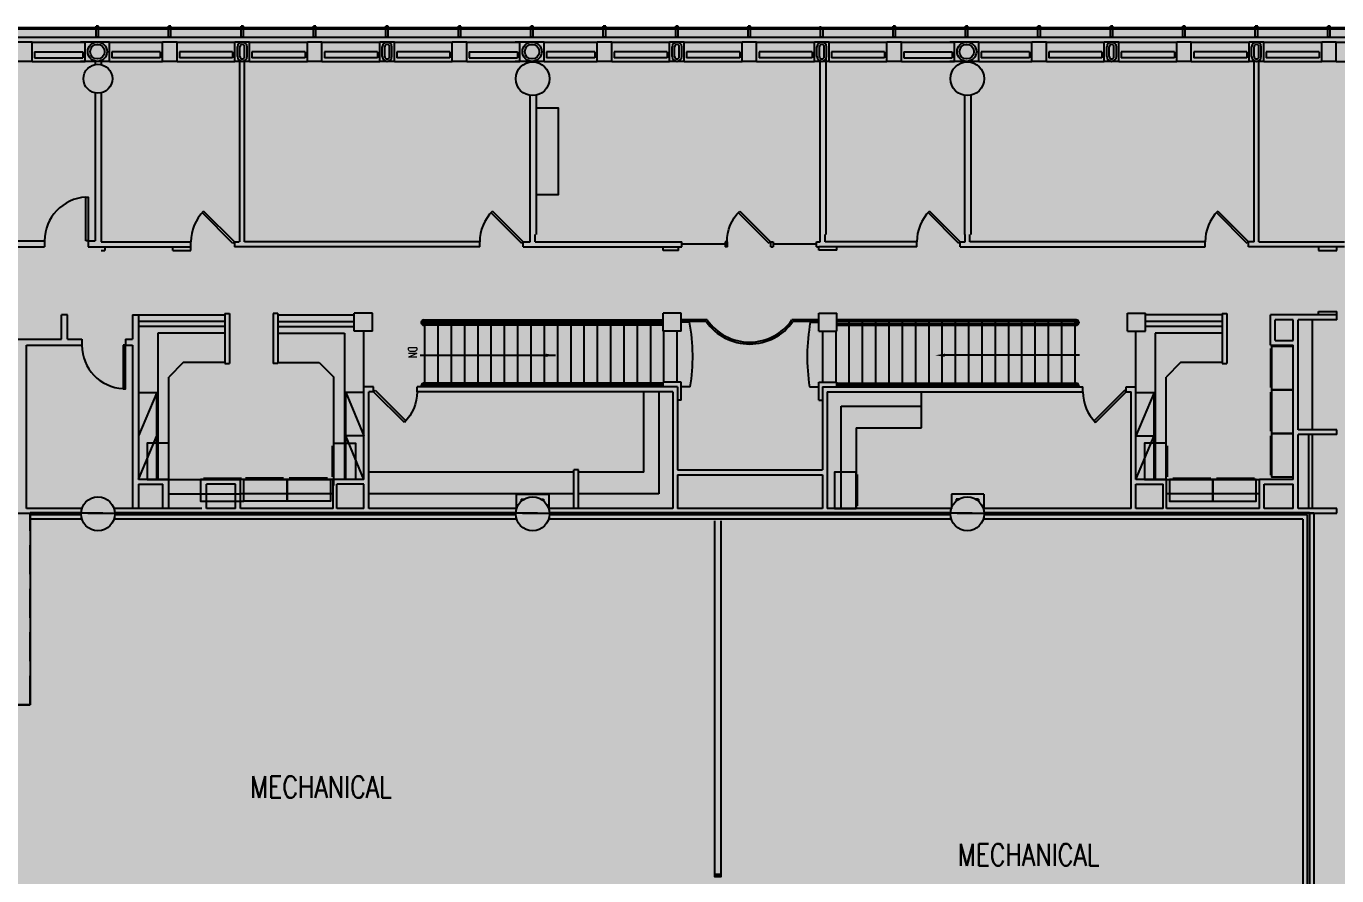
# Model space of a CAD drawing. Header units: inches. Extents: x 0 to 3025, y -21 to 2608.
# Drawn here: x 1076 to 2162, y 1905 to 2608 of the extents above; entities that cross this region are included whole.
import ezdxf
from ezdxf.enums import TextEntityAlignment as Align

# ---------------------------------------------------------------- set-up
doc = ezdxf.new("R2010")
doc.units = ezdxf.units.IN
doc.header["$LTSCALE"] = 96
doc.header["$MEASUREMENT"] = 0
doc.linetypes.add('HIDDEN', pattern=[0.375, 0.25, -0.125])
doc.layers.get('0').update_dxf_attribs({"linetype": 'CONTINUOUS'})
for name, color, linetype in [('1 BOMA GROSS', 3, 'HIDDEN'), ('2 VERTICAL PENETRATION', 6, 'HIDDEN'), ('2 VERTICAL PENETRATION area', 253, 'HIDDEN'), ('3 SUITE TENANT area', 151, 'HIDDEN'), ('5 MECH', 30, 'HIDDEN'), ('5 MECHANICAL', 1, 'HIDDEN'), ('A-Anno-Note', 92, 'CONTINUOUS'), ('A-door', 111, 'CONTINUOUS'), ('A-flor-case', 10, 'CONTINUOUS'), ('A-flor-strs', 71, 'CONTINUOUS'), ('A-glaz', 111, 'CONTINUOUS'), ('A-GLAZ-SILL', 44, 'CONTINUOUS'), ('A-wall', 130, 'CONTINUOUS'), ('S-Cols', 122, 'CONTINUOUS')]:
    doc.layers.add(name, color=color, linetype=linetype)
doc.styles.add('ARCHITEC', font='ASG')
doc.styles.get("Standard").update_dxf_attribs({"font": 'romans.shx', "width": 0.8})

# ---------------------------------------------------------------- blocks, each defined once
blk = doc.blocks.new('DODBARB')
blk.add_lwpolyline([(0, 0, 0, 0.333, 0), (-1, 0, 0.333, 0.333, 0)], format="xyseb")
blk = doc.blocks.new('ADO101')
for p, q in [((0.466, -0.034), (-0.241, 0.672)), ((-0.207, 0.707), (0.5, 0)), ((0.5, 0), (0.466, -0.034))]:
    blk.add_line(p, q)
blk.add_arc((0.5, 0), 1, 135, 180)
at = {"style": 'ARCHITEC', "flags": 1}
blk.add_attdef('SILLHT', text='', height=0.1, dxfattribs=at).set_placement((0, 0), align=Align.MIDDLE)
blk = doc.blocks.new('ADO001')
for p, q in [((0.207, 0.707), (-0.5, 0)), ((-0.466, -0.034), (0.241, 0.672)), ((-0.5, 0), (-0.466, -0.034))]:
    blk.add_line(p, q)
blk.add_arc((-0.5, 0), 1, 0, 45)
at = {"style": 'ARCHITEC', "flags": 1}
blk.add_attdef('SILLHT', text='', height=0.1, dxfattribs=at).set_placement((0, 0), align=Align.MIDDLE)
blk = doc.blocks.new('AWI002')
blk.add_line((-0.5, -1), (0.5, -1))
at = {"style": 'ARCHITEC', "flags": 1}
blk.add_attdef('SILLHT', text='', height=0.1, dxfattribs=at).set_placement((0, 0), align=Align.MIDDLE)

msp = doc.modelspace()

# ---------------------------------------------------------------- hatches: boundary and pattern name
at = {"layer": '2 VERTICAL PENETRATION area', "transparency": 33554495}
h = msp.add_hatch(color=256, dxfattribs=at)
h.dxf.hatch_style = 1
h.paths.add_polyline_path([(917, 2205.3), (1079.5, 2205.3), (1079.5, 2046.8), (916.4, 2046.8), (916.4, 2148.8), (917, 2148.8)])
h.paths.add_polyline_path([(1620.6, 1122.3), (1620.6, 1238.8), (2142.5, 1238.8), (2142.5, 1122), (1815.5, 1122), (1815.5, 1135.8), (1620.6, 1135.8)])
h.paths.add_polyline_path([(2142.5, 1370.8), (1959.8, 1369.9), (1959.8, 1432.3), (2142.4, 1432.5), (2142.4, 1370.8)])
h.paths.add_polyline_path([(2034.3, 696), (2141.5, 696), (2141.5, 402), (2034.3, 402)])
h.paths.add_polyline_path([(2295.1, 767.4), (2201.5, 767.4), (2201.5, 618.3), (2295.1, 618.3)])
at = {"layer": '3 SUITE TENANT area', "transparency": 33554523}
h = msp.add_hatch(color=256, dxfattribs=at)
h.dxf.hatch_style = 1
h.paths.add_polyline_path([(2142.5, 2205.3), (2142.5, 1513.3), (2213.3, 1513.3), (2215.8, 1513.3), (2215.8, 2022.3), (2215.8, 2024.3), (2617, 2024.3), (2617, 2606.2), (776, 2606.2), (776, 2428.2), (843, 2428.3), (843, 2213.8), (917, 2213.8), (917, 2254.8), (983, 2254.8), (983, 2205.3)])
at = {"layer": '5 MECH', "ltscale": 5, "transparency": 33554495}
h = msp.add_hatch(color=256, dxfattribs=at)
h.dxf.hatch_style = 1
h.paths.add_polyline_path([(1627.5, 1828.8), (773, 1828.8), (773, 2102.8), (830, 2102.8), (916.4, 2102.8), (916.4, 2046.8), (1079.5, 2046.8), (916.4, 2046.8), (1079.5, 2046.8), (1079.5, 2205.7), (2138.9, 2205.7), (2142.5, 2205.7), (2142.5, 1513.3), (1627.5, 1513.3), (1627.5, 1570.4), (1627.5, 1610.2)])

# ---------------------------------------------------------------- linework, layer by layer
at = {"layer": '1 BOMA GROSS'}
msp.add_lwpolyline([(377.5, 2606.2), (2617, 2606.2), (2617, -19.1), (1813, -19.1), (1813, -19.1), (1734.5, -19.1), (1554.5, -19.1), (1453, -19.1), (1453, 1442.3), (373, 1442.2), (373, 2551.1), (373, 2606.2), (2617, 2606.2)], close=True, dxfattribs=at)
at = {"layer": '2 VERTICAL PENETRATION'}
msp.add_lwpolyline([(917, 2205.3), (1079.5, 2205.3), (1079.5, 2046.8), (916.4, 2046.8), (916.4, 2148.8), (916.4, 2148.8)], close=True, dxfattribs=at)
at = {"layer": '3 SUITE TENANT area'}
msp.add_lwpolyline([(2142.5, 2205.3), (2142.5, 2205.3), (2142.5, 2205.3), (2142.5, 2205.3), (2142.5, 2205.3), (2142.5, 1513.3), (2142.5, 1513.3), (2142.5, 1513.3), (2142.5, 1513.3), (2213.3, 1513.3), (2215.8, 1513.3), (2215.8, 2022.3), (2215.8, 2024.3), (2617, 2024.3), (2617, 2606.2), (776, 2606.2), (776, 2428.2), (843, 2428.3), (843, 2213.8), (917, 2213.8), (917, 2254.8), (983, 2254.8), (983, 2205.3), (2142.5, 2205.3)], close=True, dxfattribs=at)
at = {"layer": '5 MECHANICAL'}
msp.add_lwpolyline([(1627.5, 1828.8), (773, 1828.8), (773, 2102.8), (830, 2102.8), (830, 2102.8), (916.4, 2102.8), (916.4, 2046.8), (1079.5, 2046.8), (916.4, 2046.8), (1079.5, 2046.8), (1079.5, 2205.7), (2138.9, 2205.7), (2142.5, 2205.7), (2142.5, 1513.3), (1627.5, 1513.3), (1627.5, 1570.4), (1627.5, 1610.2)], close=True, dxfattribs=at)
at = {"layer": 'A-door'}
for points in [[(1125.5, 2430.8), (1125.5, 2466.8), (1127.3, 2466.8), (1127.3, 2430.8)], [(1156.5, 2344.3), (1156.5, 2308.3), (1158.2, 2308.3), (1158.2, 2344.3)]]:
    msp.add_lwpolyline(points, close=True, dxfattribs=at)
at = {"layer": 'A-door', "flags": 128}
msp.add_lwpolyline([(1651.5, 1906.3), (1651.5, 1904.3), (1646.5, 1904.3), (1646.5, 1906.3)], close=True, dxfattribs=at)
at = {"layer": 'A-door'}
for centre, start, end in [((1127.3, 2430.8), 92.7863, 180), ((1158.2, 2344.3), 180, 267.2137)]:
    msp.add_arc(centre, 36, start, end, dxfattribs=at)
at = {"layer": 'A-flor-case'}
for p, q in [((1164.2, 2369.3), (1240.5, 2369.3)), ((1284.5, 2369.3), (1347.6, 2369.3)), ((2066.5, 2369.3), (2003.5, 2369.3)), ((1240.5, 2363.8), (1169.2, 2363.8)), ((1240.5, 2359.8), (1169.2, 2359.8)), ((1284.5, 2363.8), (1347.6, 2363.8)), ((1284.5, 2359.8), (1347.6, 2359.8)), ((1355.8, 2233.3), (1355.8, 2355.8)), ((2066.5, 2363.8), (2003.5, 2363.8)), ((2066.5, 2359.8), (2003.5, 2359.8)), ((2141.5, 2274.3), (2141.5, 2365.3)), ((1185.2, 2354.3), (1185.2, 2233.3)), ((1240.5, 2354.3), (1185.2, 2354.3)), ((1284.5, 2354.3), (1339.8, 2354.3)), ((1339.8, 2354.3), (1339.8, 2233.3)), ((2011.2, 2354.3), (2011.2, 2233.3)), ((2066.5, 2354.3), (2011.2, 2354.3)), ((2106.5, 2341.7), (2106.5, 2309.4)), ((1206.2, 2329.9), (1194.2, 2317.9)), ((1240.5, 2329.9), (1206.2, 2329.9)), ((1284.5, 2329.9), (1318.8, 2329.9)), ((1318.8, 2329.9), (1330.8, 2317.9)), ((2032.2, 2329.9), (2020.2, 2317.9)), ((2066.5, 2329.9), (2032.2, 2329.9)), ((1194.2, 2209.3), (1194.2, 2317.9)), ((1330.8, 2228.3), (1330.8, 2317.9)), ((2020.2, 2233.3), (2020.2, 2317.9)), ((1184.2, 2305.3), (1169.2, 2269.3)), ((1169.2, 2305.3), (1184.2, 2305.3)), ((1184.2, 2233.3), (1184.2, 2305.3)), ((1340.8, 2233.3), (1340.8, 2305.3)), ((1355.8, 2305.3), (1340.8, 2305.3)), ((1340.8, 2305.3), (1355.8, 2269.3)), ((1587.5, 2239.3), (1587.5, 2305.8)), ((1600, 2305.8), (1600, 2221.3)), ((1995.2, 2305.3), (2010.2, 2305.3)), ((2010.2, 2305.3), (1995.2, 2269.3)), ((2010.2, 2233.3), (2010.2, 2305.3)), ((2106.5, 2305.4), (2106.5, 2273.1)), ((1751.1, 2209.3), (1751.1, 2293.8)), ((1751.1, 2293.8), (1817.5, 2293.8)), ((1169.2, 2233.3), (1184.2, 2269.3)), ((1355.8, 2233.3), (1340.8, 2269.3)), ((1355.8, 2269.3), (1340.8, 2269.3)), ((1763.5, 2275.8), (1763.5, 2209.3)), ((1763.5, 2275.8), (1817.5, 2275.8)), ((1995.2, 2233.3), (2010.2, 2269.3)), ((1995.2, 2269.3), (2010.2, 2269.3)), ((2106.5, 2269.2), (2106.5, 2236.9)), ((2138.5, 2209.3), (2138.5, 2270.3)), ((2141.5, 2209.3), (2141.5, 2270.3)), ((1329.8, 2235.4), (1329.8, 2261.1)), ((2021.2, 2235.4), (2021.2, 2261.1)), ((1529.5, 2239.3), (1359.8, 2239.3)), ((1587.5, 2239.3), (1533.5, 2239.3)), ((1764.5, 2211.5), (1764.5, 2237.2)), ((1194.2, 2233.3), (1253.5, 2233.3)), ((1222.9, 2234.3), (1254.5, 2234.3)), ((1253.5, 2233.3), (1225.5, 2233.3)), ((1249.5, 2229.3), (1225.5, 2229.3)), ((1225.5, 2209.3), (1225.5, 2229.3)), ((1249.5, 2209.3), (1249.5, 2229.3)), ((1330.4, 2233.3), (1253.5, 2233.3)), ((1253.5, 2209.3), (1253.5, 2233.3)), ((1289.3, 2234.3), (1257.6, 2234.3)), ((1325.5, 2234.3), (1293.9, 2234.3)), ((1330.4, 2209.3), (1330.4, 2233.3)), ((1355.8, 2233.3), (1330.4, 2233.3)), ((2020.6, 2233.3), (2097.5, 2233.3)), ((2025.6, 2234.3), (2057.2, 2234.3)), ((2061.8, 2234.3), (2093.4, 2234.3)), ((1194.2, 2221.3), (1253.5, 2221.3)), ((1330.4, 2221.3), (1253.5, 2221.3)), ((1529.5, 2221.3), (1359.8, 2221.3)), ((1600, 2221.3), (1533.5, 2221.3)), ((2097.5, 2221.3), (2020.6, 2221.3)), ((1249.5, 2209.3), (1225.5, 2209.3)), ((1330.4, 2209.3), (1253.5, 2209.3))]:
    msp.add_line(p, q, dxfattribs=at)
for points in [[(1498.6, 2540.8), (1516.6, 2540.8), (1516.6, 2468.8), (1498.6, 2468.8)], [(2125.5, 2343.3), (2107.5, 2343.3), (2107.5, 2307.3), (2125.5, 2307.3), (2125.5, 2343.3)], [(2125.5, 2307.3), (2107.5, 2307.3), (2107.5, 2271.3), (2125.5, 2271.3), (2125.5, 2307.3)], [(2125.5, 2271.3), (2107.5, 2271.3), (2107.5, 2235.3), (2125.5, 2235.3), (2125.5, 2271.3)], [(1194.2, 2233.3), (1194.2, 2263.3), (1176.2, 2263.3), (1176.2, 2233.3)], [(1330.8, 2233.3), (1330.8, 2263.3), (1348.8, 2263.3), (1348.8, 2233.3)], [(2020.2, 2233.3), (2020.2, 2263.3), (2002.2, 2263.3), (2002.2, 2233.3)], [(1763.5, 2209.3), (1763.5, 2239.3), (1745.5, 2239.3), (1745.5, 2209.3)], [(1220.3, 2233.3), (1220.3, 2215.3), (1256.3, 2215.3), (1256.3, 2233.3)], [(1292.3, 2233.3), (1292.3, 2215.3), (1256.3, 2215.3), (1256.3, 2233.3)], [(1328.2, 2233.3), (1328.2, 2215.3), (1292.2, 2215.3), (1292.2, 2233.3)], [(2022.9, 2233.3), (2022.9, 2215.3), (2058.9, 2215.3), (2058.9, 2233.3)], [(2058.8, 2233.3), (2058.8, 2215.3), (2094.8, 2215.3), (2094.8, 2233.3)]]:
    msp.add_lwpolyline(points, close=True, dxfattribs=at)
at = {"layer": 'A-flor-strs'}
for p, q in [((1403.3, 2363.3), (1403.3, 2362.8)), ((1404.8, 2362.8), (1404.8, 2363.3)), ((1405.3, 2365.3), (1603.5, 2365.3)), ((1405.3, 2363.8), (1603.5, 2363.8)), ((1603.5, 2362.3), (1405.3, 2362.3)), ((1603.5, 2360.8), (1405.3, 2360.8)), ((1406.3, 2362.3), (1406.3, 2363.8)), ((1406.3, 2312.8), (1406.3, 2360.8)), ((1417.3, 2362.3), (1417.3, 2363.8)), ((1417.3, 2312.8), (1417.3, 2360.8)), ((1428.3, 2362.3), (1428.3, 2363.8)), ((1428.3, 2312.8), (1428.3, 2360.8)), ((1439.3, 2362.3), (1439.3, 2363.8)), ((1439.3, 2312.8), (1439.3, 2360.8)), ((1450.3, 2362.3), (1450.3, 2363.8)), ((1450.3, 2312.8), (1450.3, 2360.8)), ((1461.3, 2362.3), (1461.3, 2363.8)), ((1461.3, 2312.8), (1461.3, 2360.8)), ((1472.3, 2362.3), (1472.3, 2363.8)), ((1472.3, 2312.8), (1472.3, 2360.8)), ((1483.3, 2362.3), (1483.3, 2363.8)), ((1483.3, 2312.8), (1483.3, 2360.8)), ((1494.3, 2362.3), (1494.3, 2363.8)), ((1494.3, 2312.8), (1494.3, 2360.8)), ((1505.3, 2362.3), (1505.3, 2363.8)), ((1505.3, 2312.8), (1505.3, 2360.8)), ((1516.3, 2362.3), (1516.3, 2363.8)), ((1516.3, 2312.8), (1516.3, 2360.8)), ((1527.3, 2362.3), (1527.3, 2363.8)), ((1527.3, 2312.8), (1527.3, 2360.8)), ((1538.3, 2362.3), (1538.3, 2363.8)), ((1538.3, 2312.8), (1538.3, 2360.8)), ((1549.3, 2362.3), (1549.3, 2363.8)), ((1549.3, 2312.8), (1549.3, 2360.8)), ((1560.3, 2362.3), (1560.3, 2363.8)), ((1560.3, 2312.8), (1560.3, 2360.8)), ((1571.3, 2362.3), (1571.3, 2363.8)), ((1571.3, 2312.8), (1571.3, 2360.8)), ((1582.3, 2362.3), (1582.3, 2363.8)), ((1582.3, 2312.8), (1582.3, 2360.8)), ((1593.3, 2362.3), (1593.3, 2363.8)), ((1593.3, 2312.8), (1593.3, 2360.8)), ((1604.3, 2313.8), (1604.3, 2355.8)), ((1615.3, 2313.8), (1615.3, 2355.8)), ((1640.1, 2365.3), (1618.5, 2365.3)), ((1639.3, 2363.8), (1618.5, 2363.8)), ((1625.5, 2363.3), (1618.5, 2363.3)), ((1732.5, 2365.3), (1710.3, 2365.3)), ((1732.5, 2363.8), (1711.1, 2363.8)), ((1725.5, 2363.3), (1732.5, 2363.3)), ((1735.8, 2313.8), (1735.8, 2355.8)), ((1746.8, 2313.8), (1746.8, 2355.8)), ((1945.8, 2365.3), (1747.5, 2365.3)), ((1945.8, 2363.8), (1747.5, 2363.8)), ((1747.5, 2362.3), (1945.8, 2362.3)), ((1747.5, 2360.8), (1945.8, 2360.8)), ((1757.8, 2362.3), (1757.8, 2363.8)), ((1757.8, 2312.8), (1757.8, 2360.8)), ((1768.8, 2362.3), (1768.8, 2363.8)), ((1768.8, 2312.8), (1768.8, 2360.8)), ((1779.8, 2362.3), (1779.8, 2363.8)), ((1779.8, 2312.8), (1779.8, 2360.8)), ((1790.8, 2362.3), (1790.8, 2363.8)), ((1790.8, 2312.8), (1790.8, 2360.8)), ((1801.8, 2362.3), (1801.8, 2363.8)), ((1801.8, 2312.8), (1801.8, 2360.8)), ((1812.8, 2362.3), (1812.8, 2363.8)), ((1812.8, 2312.8), (1812.8, 2360.8)), ((1823.8, 2362.3), (1823.8, 2363.8)), ((1823.8, 2312.8), (1823.8, 2360.8)), ((1834.8, 2362.3), (1834.8, 2363.8)), ((1834.8, 2312.8), (1834.8, 2360.8)), ((1845.8, 2362.3), (1845.8, 2363.8)), ((1845.8, 2312.8), (1845.8, 2360.8)), ((1856.8, 2362.3), (1856.8, 2363.8)), ((1856.8, 2312.8), (1856.8, 2360.8)), ((1867.8, 2362.3), (1867.8, 2363.8)), ((1867.8, 2312.8), (1867.8, 2360.8)), ((1878.8, 2362.3), (1878.8, 2363.8)), ((1878.8, 2312.8), (1878.8, 2360.8)), ((1889.8, 2362.3), (1889.8, 2363.8)), ((1889.8, 2312.8), (1889.8, 2360.8)), ((1900.8, 2362.3), (1900.8, 2363.8)), ((1900.8, 2312.8), (1900.8, 2360.8)), ((1911.8, 2362.3), (1911.8, 2363.8)), ((1911.8, 2312.8), (1911.8, 2360.8)), ((1922.7, 2362.3), (1922.7, 2363.8)), ((1922.8, 2312.8), (1922.8, 2360.8)), ((1933.8, 2362.3), (1933.8, 2363.8)), ((1933.8, 2312.8), (1933.8, 2360.8)), ((1944.8, 2362.3), (1944.8, 2363.8)), ((1944.8, 2312.8), (1944.8, 2360.8)), ((1946.3, 2362.8), (1946.3, 2363.3)), ((1947.8, 2363.3), (1947.8, 2362.8)), ((1402.5, 2336.1), (1514.4, 2336)), ((1948.5, 2336.1), (1836.7, 2336)), ((1603.5, 2312.8), (1404.9, 2312.8)), ((1747.5, 2312.8), (1946.1, 2312.8)), ((1403.3, 2310.8), (1403.3, 2309.8)), ((1404.8, 2309.8), (1404.8, 2310.8)), ((1603.5, 2311.3), (1405.1, 2311.3)), ((1406.3, 2309.8), (1406.3, 2311.3)), ((1417.3, 2309.8), (1417.3, 2311.3)), ((1428.3, 2309.8), (1428.3, 2311.3)), ((1439.3, 2309.8), (1439.3, 2311.3)), ((1450.3, 2309.8), (1450.3, 2311.3)), ((1461.3, 2309.8), (1461.3, 2311.3)), ((1472.3, 2309.8), (1472.3, 2311.3)), ((1483.3, 2309.8), (1483.3, 2311.3)), ((1494.3, 2309.8), (1494.3, 2311.3)), ((1505.3, 2309.8), (1505.3, 2311.3)), ((1516.3, 2309.8), (1516.3, 2311.3)), ((1527.3, 2309.8), (1527.3, 2311.3)), ((1538.3, 2309.8), (1538.3, 2311.3)), ((1549.3, 2309.8), (1549.3, 2311.3)), ((1560.3, 2309.8), (1560.3, 2311.3)), ((1571.3, 2309.8), (1571.3, 2311.3)), ((1582.3, 2309.8), (1582.3, 2311.3)), ((1593.3, 2309.8), (1593.3, 2311.3)), ((1626.1, 2309.8), (1618.5, 2309.8)), ((1724.9, 2309.8), (1732.5, 2309.8)), ((1747.5, 2311.3), (1945.9, 2311.3)), ((1757.8, 2309.8), (1757.8, 2311.3)), ((1768.8, 2309.8), (1768.8, 2311.3)), ((1779.8, 2309.8), (1779.8, 2311.3)), ((1790.8, 2309.8), (1790.8, 2311.3)), ((1801.8, 2309.8), (1801.8, 2311.3)), ((1812.8, 2309.8), (1812.8, 2311.3)), ((1823.8, 2309.8), (1823.8, 2311.3)), ((1834.8, 2309.8), (1834.8, 2311.3)), ((1845.8, 2309.8), (1845.8, 2311.3)), ((1856.8, 2309.8), (1856.8, 2311.3)), ((1867.8, 2309.8), (1867.8, 2311.3)), ((1878.8, 2309.8), (1878.8, 2311.3)), ((1889.8, 2309.8), (1889.8, 2311.3)), ((1900.8, 2309.8), (1900.8, 2311.3)), ((1911.8, 2309.8), (1911.8, 2311.3)), ((1922.8, 2309.8), (1922.8, 2311.3)), ((1933.8, 2309.8), (1933.8, 2311.3)), ((1944.8, 2309.8), (1944.8, 2311.3)), ((1946.3, 2309.8), (1946.3, 2310.8)), ((1947.8, 2310.8), (1947.8, 2309.8))]:
    msp.add_line(p, q, dxfattribs=at)
for centre, radius, start, end in [((1405.3, 2363.3), 2, 90, 180), ((1405.3, 2362.8), 2, 180, 270), ((1405.3, 2363.3), 0.5, 90, 180), ((1405.3, 2362.8), 0.5, 180, 270), ((1470.4, 2334.8), 157.7, 350.8775, 10.4117), ((1675.2, 2389.3), 44, 215.4186, 324.5814), ((1675.2, 2389.3), 42.5, 214.3819, 325.6181), ((1880.6, 2334.8), 157.7, 169.5883, 189.1225), ((1945.8, 2363.3), 2, 0, 90), ((1945.8, 2363.3), 0.5, 0, 90), ((1945.8, 2362.8), 2, 270, 0), ((1945.8, 2362.8), 0.5, 270, 0), ((1405.3, 2310.8), 2, 90, 180), ((1945.8, 2310.8), 2, 0, 90), ((1405.3, 2310.8), 0.5, 90, 180), ((1945.8, 2310.8), 0.5, 0, 90)]:
    msp.add_arc(centre, radius, start, end, dxfattribs=at)
at = {"layer": 'A-glaz'}
for p, q in [((372, 2607.2), (2617, 2607.2)), ((373, 2606.2), (2618, 2606.2)), ((1134, 2607.2), (1134, 2608.2)), ((1136, 2608.2), (1134, 2608.2)), ((1134, 2599.2), (1134, 2606.2)), ((1134.8, 2606.2), (1134.8, 2607.2)), ((1135.2, 2606.2), (1135.2, 2607.2)), ((1136, 2607.2), (1136, 2608.2)), ((1136, 2599.2), (1136, 2606.2)), ((1194, 2607.2), (1194, 2608.2)), ((1196, 2608.2), (1194, 2608.2)), ((1194, 2599.2), (1194, 2606.2)), ((1194.8, 2606.2), (1194.8, 2607.2)), ((1195.2, 2606.2), (1195.2, 2607.2)), ((1196, 2607.2), (1196, 2608.2)), ((1196, 2599.2), (1196, 2606.2)), ((1254, 2607.2), (1254, 2608.2)), ((1256, 2608.2), (1254, 2608.2)), ((1254, 2599.2), (1254, 2606.2)), ((1254.8, 2606.2), (1254.8, 2607.2)), ((1255.2, 2606.2), (1255.2, 2607.2)), ((1256, 2607.2), (1256, 2608.2)), ((1256, 2599.2), (1256, 2606.2)), ((1316, 2608.2), (1314, 2608.2)), ((1314, 2607.2), (1314, 2608.2)), ((1314, 2599.2), (1314, 2606.2)), ((1314.8, 2606.2), (1314.8, 2607.2)), ((1315.2, 2606.2), (1315.2, 2607.2)), ((1316, 2607.2), (1316, 2608.2)), ((1316, 2599.2), (1316, 2606.2)), ((1374, 2607.2), (1374, 2608.2)), ((1376, 2608.2), (1374, 2608.2)), ((1374, 2599.2), (1374, 2606.2)), ((1374.8, 2606.2), (1374.8, 2607.2)), ((1375.2, 2606.2), (1375.2, 2607.2)), ((1376, 2607.2), (1376, 2608.2)), ((1376, 2599.2), (1376, 2606.2)), ((1436, 2608.2), (1434, 2608.2)), ((1434, 2607.2), (1434, 2608.2)), ((1434, 2599.2), (1434, 2606.2)), ((1434.8, 2606.2), (1434.8, 2607.2)), ((1435.2, 2606.2), (1435.2, 2607.2)), ((1436, 2607.2), (1436, 2608.2)), ((1436, 2599.2), (1436, 2606.2)), ((1496, 2608.2), (1494, 2608.2)), ((1494, 2607.2), (1494, 2608.2)), ((1494, 2599.2), (1494, 2606.2)), ((1494.8, 2606.2), (1494.8, 2607.2)), ((1495.2, 2606.2), (1495.2, 2607.2)), ((1496, 2607.2), (1496, 2608.2)), ((1496, 2599.2), (1496, 2606.2)), ((1554, 2607.2), (1554, 2608.2)), ((1556, 2608.2), (1554, 2608.2)), ((1554, 2599.2), (1554, 2606.2)), ((1554.8, 2606.2), (1554.8, 2607.2)), ((1555.2, 2606.2), (1555.2, 2607.2)), ((1556, 2607.2), (1556, 2608.2)), ((1556, 2599.2), (1556, 2606.2)), ((1614, 2607.2), (1614, 2608.2)), ((1616, 2608.2), (1614, 2608.2)), ((1614, 2599.2), (1614, 2606.2)), ((1614.8, 2606.2), (1614.8, 2607.2)), ((1615.2, 2606.2), (1615.2, 2607.2)), ((1616, 2607.2), (1616, 2608.2)), ((1616, 2599.2), (1616, 2606.2)), ((1676, 2608.2), (1674, 2608.2)), ((1674, 2607.2), (1674, 2608.2)), ((1674, 2599.2), (1674, 2606.2)), ((1674.8, 2606.2), (1674.8, 2607.2)), ((1675.2, 2606.2), (1675.2, 2607.2)), ((1676, 2607.2), (1676, 2608.2)), ((1676, 2599.2), (1676, 2606.2)), ((1734, 2607.2), (1734, 2608.2)), ((1734, 2599.2), (1734, 2606.2)), ((1734.8, 2606.2), (1734.8, 2607.2)), ((1735.2, 2606.2), (1735.2, 2607.2)), ((1736, 2599.2), (1736, 2606.2)), ((1794, 2607.2), (1794, 2608.2)), ((1796, 2608.2), (1794, 2608.2)), ((1794, 2599.2), (1794, 2606.2)), ((1794.8, 2606.2), (1794.8, 2607.2)), ((1795.2, 2606.2), (1795.2, 2607.2)), ((1796, 2607.2), (1796, 2608.2)), ((1796, 2599.2), (1796, 2606.2)), ((1854, 2607.2), (1854, 2608.2)), ((1856, 2608.2), (1854, 2608.2)), ((1854, 2599.2), (1854, 2606.2)), ((1854.8, 2606.2), (1854.8, 2607.2)), ((1855.2, 2606.2), (1855.2, 2607.2)), ((1856, 2607.2), (1856, 2608.2)), ((1856, 2599.2), (1856, 2606.2)), ((1916, 2608.2), (1914, 2608.2)), ((1914, 2607.2), (1914, 2608.2)), ((1914, 2599.2), (1914, 2606.2)), ((1914.8, 2606.2), (1914.8, 2607.2)), ((1915.2, 2606.2), (1915.2, 2607.2)), ((1916, 2607.2), (1916, 2608.2)), ((1916, 2599.2), (1916, 2606.2)), ((1976, 2608.2), (1974, 2608.2)), ((1974, 2607.2), (1974, 2608.2)), ((1974, 2599.2), (1974, 2606.2)), ((1974.8, 2606.2), (1974.8, 2607.2)), ((1975.2, 2606.2), (1975.2, 2607.2)), ((1976, 2607.2), (1976, 2608.2)), ((1976, 2599.2), (1976, 2606.2)), ((2034, 2607.2), (2034, 2608.2)), ((2036, 2608.2), (2034, 2608.2)), ((2034, 2599.2), (2034, 2606.2)), ((2034.8, 2606.2), (2034.8, 2607.2)), ((2035.2, 2606.2), (2035.2, 2607.2)), ((2036, 2607.2), (2036, 2608.2)), ((2036, 2599.2), (2036, 2606.2)), ((2094, 2607.2), (2094, 2608.2)), ((2096, 2608.2), (2094, 2608.2)), ((2094, 2599.2), (2094, 2606.2)), ((2094.8, 2606.2), (2094.8, 2607.2)), ((2095.2, 2606.2), (2095.2, 2607.2)), ((2096, 2607.2), (2096, 2608.2)), ((2096, 2599.2), (2096, 2606.2)), ((2156, 2608.2), (2154, 2608.2)), ((2154, 2607.2), (2154, 2608.2)), ((2154, 2599.2), (2154, 2606.2)), ((2154.8, 2606.2), (2154.8, 2607.2)), ((2155.2, 2606.2), (2155.2, 2607.2)), ((2156, 2607.2), (2156, 2608.2)), ((2156, 2599.2), (2156, 2606.2)), ((380, 2599.2), (2610, 2599.2)), ((1135.4, 2599.2), (1134, 2599.2)), ((1195.4, 2599.2), (1194, 2599.2)), ((1255.4, 2599.2), (1254, 2599.2)), ((1315.4, 2599.2), (1314, 2599.2)), ((1375.4, 2599.2), (1374, 2599.2)), ((1435.4, 2599.2), (1434, 2599.2)), ((1495.4, 2599.2), (1494, 2599.2)), ((1555.4, 2599.2), (1554, 2599.2)), ((1615.4, 2599.2), (1614, 2599.2)), ((1675.4, 2599.2), (1674, 2599.2)), ((1735.4, 2599.2), (1734, 2599.2)), ((1795.4, 2599.2), (1794, 2599.2)), ((1855.4, 2599.2), (1854, 2599.2)), ((1915.4, 2599.2), (1914, 2599.2)), ((1975.4, 2599.2), (1974, 2599.2)), ((2035.4, 2599.2), (2034, 2599.2)), ((2095.4, 2599.2), (2094, 2599.2)), ((2155.4, 2599.2), (2154, 2599.2))]:
    msp.add_line(p, q, dxfattribs=at)
at = {"layer": 'A-GLAZ-SILL'}
for p, q in [((1081, 2579.2), (1081, 2595.2)), ((1081, 2595.2), (1125, 2595.2)), ((1125, 2579.2), (1125, 2595.2)), ((1145, 2579.2), (1145, 2595.2)), ((1145, 2595.2), (1189, 2595.2)), ((1189, 2579.2), (1189, 2595.2)), ((1201, 2579.2), (1201, 2595.2)), ((1201, 2595.2), (1249, 2595.2)), ((1249, 2579.2), (1249, 2595.2)), ((1261, 2579.2), (1261, 2595.2)), ((1261, 2595.2), (1309, 2595.2)), ((1309, 2579.2), (1309, 2595.2)), ((1321, 2579.2), (1321, 2595.2)), ((1321, 2595.2), (1369, 2595.2)), ((1369, 2579.2), (1369, 2595.2)), ((1381, 2579.2), (1381, 2595.2)), ((1381, 2595.2), (1429, 2595.2)), ((1429, 2579.2), (1429, 2595.2)), ((1441, 2579.2), (1441, 2595.2)), ((1441, 2595.2), (1485, 2595.2)), ((1485, 2579.2), (1485, 2595.2)), ((1505, 2579.2), (1505, 2595.2)), ((1505, 2595.2), (1549, 2595.2)), ((1549, 2579.2), (1549, 2595.2)), ((1561, 2579.2), (1561, 2595.2)), ((1561, 2595.2), (1609, 2595.2)), ((1609, 2579.2), (1609, 2595.2)), ((1621, 2579.2), (1621, 2595.2)), ((1621, 2595.2), (1669, 2595.2)), ((1669, 2579.2), (1669, 2595.2)), ((1681, 2579.2), (1681, 2595.2)), ((1681, 2595.2), (1729, 2595.2)), ((1729, 2579.2), (1729, 2595.2)), ((1741, 2579.2), (1741, 2595.2)), ((1741, 2595.2), (1789, 2595.2)), ((1789, 2579.2), (1789, 2595.2)), ((1801, 2579.2), (1801, 2595.2)), ((1801, 2595.2), (1845, 2595.2)), ((1845, 2579.2), (1845, 2595.2)), ((1865, 2579.2), (1865, 2595.2)), ((1865, 2595.2), (1909, 2595.2)), ((1909, 2579.2), (1909, 2595.2)), ((1921, 2579.2), (1921, 2595.2)), ((1921, 2595.2), (1969, 2595.2)), ((1969, 2579.2), (1969, 2595.2)), ((1981, 2579.2), (1981, 2595.2)), ((1981, 2595.2), (2029, 2595.2)), ((2029, 2579.2), (2029, 2595.2)), ((2041, 2579.2), (2041, 2595.2)), ((2041, 2595.2), (2089, 2595.2)), ((2089, 2579.2), (2089, 2595.2)), ((2101, 2579.2), (2101, 2595.2)), ((2101, 2595.2), (2149, 2595.2)), ((2149, 2579.2), (2149, 2595.2)), ((2161, 2579.2), (2161, 2595.2)), ((2161, 2595.2), (2205, 2595.2)), ((1083, 2587.2), (1123, 2587.2)), ((1083, 2587.2), (1083, 2582.2)), ((1123, 2587.2), (1123, 2582.2)), ((1187, 2587.2), (1147, 2587.2)), ((1147, 2587.2), (1147, 2582.2)), ((1187, 2587.2), (1187, 2582.2)), ((1247, 2587.2), (1203, 2587.2)), ((1203, 2587.2), (1203, 2582.2)), ((1247, 2587.2), (1247, 2582.2)), ((1263, 2587.2), (1263, 2582.2)), ((1307, 2587.2), (1263, 2587.2)), ((1307, 2587.2), (1307, 2582.2)), ((1323, 2587.2), (1323, 2582.2)), ((1367, 2587.2), (1323, 2587.2)), ((1367, 2587.2), (1367, 2582.2)), ((1427, 2587.2), (1383, 2587.2)), ((1383, 2587.2), (1383, 2582.2)), ((1427, 2587.2), (1427, 2582.2)), ((1443, 2587.2), (1483, 2587.2)), ((1443, 2587.2), (1443, 2582.2)), ((1483, 2587.2), (1483, 2582.2)), ((1507, 2587.2), (1507, 2582.2)), ((1547, 2587.2), (1507, 2587.2)), ((1547, 2587.2), (1547, 2582.2)), ((1563, 2587.2), (1563, 2582.2)), ((1607, 2587.2), (1563, 2587.2)), ((1607, 2587.2), (1607, 2582.2)), ((1667, 2587.2), (1623, 2587.2)), ((1623, 2587.2), (1623, 2582.2)), ((1667, 2587.2), (1667, 2582.2)), ((1727, 2587.2), (1683, 2587.2)), ((1683, 2587.2), (1683, 2582.2)), ((1727, 2587.2), (1727, 2582.2)), ((1743, 2587.2), (1743, 2582.2)), ((1787, 2587.2), (1743, 2587.2)), ((1787, 2587.2), (1787, 2582.2)), ((1803, 2587.2), (1803, 2582.2)), ((1803, 2587.2), (1843, 2587.2)), ((1843, 2587.2), (1843, 2582.2)), ((1907, 2587.2), (1867, 2587.2)), ((1867, 2587.2), (1867, 2582.2)), ((1907, 2587.2), (1907, 2582.2)), ((1967, 2587.2), (1923, 2587.2)), ((1923, 2587.2), (1923, 2582.2)), ((1967, 2587.2), (1967, 2582.2)), ((2027, 2587.2), (1983, 2587.2)), ((1983, 2587.2), (1983, 2582.2)), ((2027, 2587.2), (2027, 2582.2)), ((2043, 2587.2), (2043, 2582.2)), ((2087, 2587.2), (2043, 2587.2)), ((2087, 2587.2), (2087, 2582.2)), ((2147, 2587.2), (2103, 2587.2)), ((2103, 2587.2), (2103, 2582.2)), ((2147, 2587.2), (2147, 2582.2)), ((1081, 2579.2), (1125, 2579.2)), ((1083, 2582.2), (1123, 2582.2)), ((1145, 2579.2), (1189, 2579.2)), ((1187, 2582.2), (1147, 2582.2)), ((1201, 2579.2), (1249, 2579.2)), ((1247, 2582.2), (1203, 2582.2)), ((1261, 2579.2), (1309, 2579.2)), ((1307, 2582.2), (1263, 2582.2)), ((1321, 2579.2), (1369, 2579.2)), ((1367, 2582.2), (1323, 2582.2)), ((1381, 2579.2), (1429, 2579.2)), ((1427, 2582.2), (1383, 2582.2)), ((1441, 2579.2), (1485, 2579.2)), ((1443, 2582.2), (1483, 2582.2)), ((1505, 2579.2), (1549, 2579.2)), ((1547, 2582.2), (1507, 2582.2)), ((1561, 2579.2), (1609, 2579.2)), ((1607, 2582.2), (1563, 2582.2)), ((1621, 2579.2), (1669, 2579.2)), ((1667, 2582.2), (1623, 2582.2)), ((1681, 2579.2), (1729, 2579.2)), ((1727, 2582.2), (1683, 2582.2)), ((1741, 2579.2), (1789, 2579.2)), ((1787, 2582.2), (1743, 2582.2)), ((1801, 2579.2), (1845, 2579.2)), ((1803, 2582.2), (1843, 2582.2)), ((1865, 2579.2), (1909, 2579.2)), ((1907, 2582.2), (1867, 2582.2)), ((1921, 2579.2), (1969, 2579.2)), ((1967, 2582.2), (1923, 2582.2)), ((1981, 2579.2), (2029, 2579.2)), ((2027, 2582.2), (1983, 2582.2)), ((2041, 2579.2), (2089, 2579.2)), ((2087, 2582.2), (2043, 2582.2)), ((2101, 2579.2), (2149, 2579.2)), ((2147, 2582.2), (2103, 2582.2)), ((2161, 2579.2), (2205, 2579.2))]:
    msp.add_line(p, q, dxfattribs=at)
at = {"layer": 'A-wall'}
for p, q in [((1081, 2595.2), (1069, 2595.2)), ((1133, 2595.2), (1121, 2595.2)), ((1145, 2595.2), (1133, 2595.2)), ((1201, 2595.2), (1189, 2595.2)), ((1261, 2595.2), (1249, 2595.2)), ((1321, 2595.2), (1309, 2595.2)), ((1381, 2595.2), (1369, 2595.2)), ((1441, 2595.2), (1429, 2595.2)), ((1493, 2595.2), (1481, 2595.2)), ((1505, 2595.2), (1493, 2595.2)), ((1561, 2595.2), (1549, 2595.2)), ((1621, 2595.2), (1609, 2595.2)), ((1681, 2595.2), (1669, 2595.2)), ((1741, 2595.2), (1729, 2595.2)), ((1801, 2595.2), (1789, 2595.2)), ((1853, 2595.2), (1841, 2595.2)), ((1865, 2595.2), (1853, 2595.2)), ((1921, 2595.2), (1909, 2595.2)), ((1981, 2595.2), (1969, 2595.2)), ((2041, 2595.2), (2029, 2595.2)), ((2101, 2595.2), (2089, 2595.2)), ((2161, 2595.2), (2149, 2595.2)), ((1081, 2579.2), (1069, 2579.2)), ((1133, 2579.2), (1121, 2579.2)), ((1145, 2579.2), (1133, 2579.2)), ((1133.3, 2580.1), (1133.3, 2576.6)), ((1138.3, 2580.3), (1138.3, 2576.5)), ((1201, 2579.2), (1189, 2579.2)), ((1261, 2579.2), (1249, 2579.2)), ((1253, 2429.8), (1253, 2579.2)), ((1257, 2429.8), (1257, 2579.2)), ((1321, 2579.2), (1309, 2579.2)), ((1381, 2579.2), (1369, 2579.2)), ((1441, 2579.2), (1429, 2579.2)), ((1493, 2579.2), (1481, 2579.2)), ((1505, 2579.2), (1493, 2579.2)), ((1493.3, 2579.2), (1493.3, 2578.6)), ((1498.3, 2579.2), (1498.3, 2578.5)), ((1561, 2579.2), (1549, 2579.2)), ((1621, 2579.2), (1609, 2579.2)), ((1681, 2579.2), (1669, 2579.2)), ((1741, 2579.2), (1729, 2579.2)), ((1733.3, 2580.5), (1733.3, 2435.8)), ((1738.3, 2580.9), (1738.3, 2435.8)), ((1801, 2579.2), (1789, 2579.2)), ((1853, 2579.2), (1841, 2579.2)), ((1865, 2579.2), (1853, 2579.2)), ((1853.3, 2579.2), (1853.3, 2578.6)), ((1858.3, 2579.2), (1858.3, 2578.5)), ((1921, 2579.2), (1909, 2579.2)), ((1981, 2579.2), (1969, 2579.2)), ((2041, 2579.2), (2029, 2579.2)), ((2101, 2579.2), (2089, 2579.2)), ((2093, 2429.8), (2093, 2579.2)), ((2097, 2429.8), (2097, 2579.2)), ((2161, 2579.2), (2149, 2579.2)), ((1133.3, 2553), (1133.3, 2430.8)), ((1138.3, 2553.1), (1138.3, 2429.8)), ((1493.3, 2551), (1493.3, 2435.8)), ((1498.3, 2551), (1498.3, 2435.8)), ((1853.3, 2551), (1853.3, 2435.8)), ((1858.3, 2551), (1858.3, 2435.8)), ((1498.6, 2548.8), (1498.6, 2548.8)), ((1493.5, 2429.8), (1493.5, 2435.8)), ((1497.5, 2429.8), (1497.5, 2435.8)), ((1733.7, 2429.8), (1733.7, 2435.8)), ((1737.7, 2429.8), (1737.7, 2435.8)), ((1853.7, 2429.8), (1853.7, 2435.8)), ((1857.7, 2429.8), (1857.7, 2435.8)), ((886.5, 2425.8), (1091.3, 2425.8)), ((897.5, 2430.8), (1091.3, 2430.8)), ((1091.3, 2430.8), (1091.3, 2425.8)), ((1127.3, 2430.8), (1127.3, 2425.8)), ((1127.3, 2430.8), (1133.3, 2430.8)), ((1127.3, 2425.8), (1212.5, 2425.8)), ((1138.3, 2429.8), (1212.5, 2429.8)), ((1138.3, 2422.8), (1141.3, 2422.8)), ((1141.3, 2425.8), (1141.3, 2422.8)), ((1197.5, 2422.8), (1197.5, 2425.8)), ((1197.5, 2422.8), (1212.5, 2422.8)), ((1212.5, 2422.8), (1212.5, 2429.8)), ((1248.5, 2429.8), (1252.5, 2429.8)), ((1248.5, 2429.8), (1248.5, 2425.8)), ((1451.7, 2425.8), (1248.5, 2425.8)), ((1451.7, 2429.8), (1257, 2429.8)), ((1451.7, 2425.8), (1451.7, 2429.8)), ((1487.7, 2429.8), (1493.5, 2429.8)), ((1487.7, 2425.8), (1487.7, 2429.8)), ((1487.7, 2425.8), (1619.1, 2425.8)), ((1497.5, 2429.8), (1619.1, 2429.8)), ((1603.5, 2422.8), (1603.5, 2425.8)), ((1616.3, 2422.8), (1603.5, 2422.8)), ((1616.3, 2422.8), (1616.3, 2425.8)), ((1619.1, 2425.8), (1619.1, 2429.8)), ((1654.9, 2429.8), (1654.9, 2425.8)), ((1656.9, 2429.8), (1654.9, 2429.8)), ((1656.9, 2425.8), (1654.9, 2425.8)), ((1656.9, 2425.8), (1656.9, 2429.8)), ((1692.7, 2429.8), (1694.7, 2429.8)), ((1692.7, 2425.8), (1692.7, 2429.8)), ((1692.7, 2425.8), (1694.7, 2425.8)), ((1694.7, 2429.8), (1694.7, 2425.8)), ((1730.5, 2425.8), (1730.5, 2429.8)), ((1730.5, 2429.8), (1733.7, 2429.8)), ((1730.5, 2425.8), (1732.5, 2425.8)), ((1813.7, 2425.8), (1732.5, 2425.8)), ((1732.5, 2422.9), (1732.5, 2425.8)), ((1747.5, 2422.9), (1732.5, 2422.9)), ((1813.7, 2429.8), (1737.7, 2429.8)), ((1747.5, 2422.9), (1747.5, 2425.8)), ((1813.7, 2425.8), (1813.7, 2429.8)), ((1849.7, 2425.8), (1849.7, 2429.8)), ((1849.7, 2429.8), (1853.7, 2429.8)), ((1849.7, 2425.8), (2052.5, 2425.8)), ((2052.5, 2429.8), (1857.7, 2429.8)), ((2052.5, 2425.8), (2052.5, 2429.8)), ((2093, 2429.8), (2088.5, 2429.8)), ((2088.5, 2425.8), (2088.5, 2429.8)), ((2167.9, 2425.8), (2088.5, 2425.8)), ((2097, 2429.8), (2167.9, 2429.8)), ((2146.5, 2425.7), (2146.5, 2422.7)), ((2146.5, 2422.7), (2161.5, 2422.7)), ((2161.5, 2422.7), (2161.5, 2425.7)), ((1110.2, 2369.3), (1105.2, 2369.3)), ((1105.2, 2349.3), (1105.2, 2369.3)), ((1110.2, 2349.3), (1110.2, 2369.3)), ((1164.2, 2369.3), (1164.2, 2349.3)), ((1169.2, 2369.3), (1169.2, 2233.3)), ((1240.5, 2370.6), (1240.5, 2329.1)), ((1240.5, 2370.6), (1244.5, 2370.6)), ((1244.5, 2370.6), (1244.5, 2329.1)), ((1284.5, 2370.6), (1280.5, 2370.6)), ((1280.5, 2370.6), (1280.5, 2329.1)), ((1284.5, 2370.6), (1284.5, 2329.1)), ((1362.8, 2370.8), (1347.8, 2370.8)), ((1347.8, 2355.8), (1347.8, 2370.8)), ((1362.8, 2355.8), (1362.8, 2370.8)), ((1618.5, 2370.8), (1603.5, 2370.8)), ((1603.5, 2355.8), (1603.5, 2370.8)), ((1618.5, 2355.8), (1618.5, 2370.8)), ((1732.5, 2370.8), (1747.5, 2370.8)), ((1732.5, 2355.8), (1732.5, 2370.8)), ((1747.5, 2355.8), (1747.5, 2370.8)), ((1988.2, 2355.8), (1988.2, 2370.8)), ((1988.2, 2370.8), (2003.2, 2370.8)), ((2003.2, 2355.8), (2003.2, 2370.8)), ((2066.5, 2370.6), (2070.5, 2370.6)), ((2066.5, 2370.6), (2066.5, 2329.1)), ((2070.5, 2370.6), (2070.5, 2329.1)), ((2106.5, 2344.3), (2106.5, 2369.3)), ((2161.5, 2369.3), (2106.5, 2369.3)), ((2146.5, 2369.3), (2146.5, 2372.2)), ((2146.5, 2372.2), (2161.5, 2372.2)), ((2161.5, 2365.3), (2161.5, 2372.2)), ((1362.8, 2355.8), (1347.8, 2355.8)), ((1618.5, 2355.8), (1603.5, 2355.8)), ((1732.5, 2355.8), (1747.5, 2355.8)), ((1988.2, 2355.8), (2003.2, 2355.8)), ((1995.2, 2233.3), (1995.2, 2355.8)), ((2125.5, 2365.3), (2110.5, 2365.3)), ((2110.5, 2348.3), (2110.5, 2365.3)), ((2125.5, 2348.3), (2125.5, 2365.3)), ((2161.5, 2365.3), (2129.5, 2365.3)), ((2129.5, 2274.3), (2129.5, 2365.2)), ((995.2, 2349.3), (1105.2, 2349.3)), ((1110.2, 2349.3), (1122.2, 2349.3)), ((1122.2, 2349.3), (1122.2, 2344.3)), ((1158.2, 2349.3), (1158.2, 2344.3)), ((1158.2, 2349.3), (1164.2, 2349.3)), ((2110.5, 2348.3), (2125.5, 2348.3)), ((1076.2, 2209.3), (1076.2, 2344.3)), ((1076.2, 2344.3), (1122.2, 2344.3)), ((1158.2, 2344.3), (1164.2, 2344.3)), ((1164.2, 2344.3), (1164.2, 2209.3)), ((2106.5, 2344.3), (2125.5, 2344.3)), ((2125.5, 2233.3), (2125.5, 2344.3)), ((1240.5, 2329.1), (1244.5, 2329.1)), ((1284.5, 2329.1), (1280.5, 2329.1)), ((2066.5, 2329.1), (2070.5, 2329.1)), ((1603.5, 2309.8), (1603.5, 2313.8)), ((1618.5, 2313.8), (1603.5, 2313.8)), ((1618.5, 2298.8), (1618.5, 2313.8)), ((1732.5, 2298.8), (1732.5, 2313.8)), ((1732.5, 2313.8), (1747.5, 2313.8)), ((1747.5, 2309.8), (1747.5, 2313.8)), ((1363.8, 2309.8), (1355.8, 2309.8)), ((1359.8, 2209.3), (1359.8, 2305.8)), ((1363.8, 2305.8), (1359.8, 2305.8)), ((1363.8, 2305.8), (1363.8, 2309.8)), ((1615.5, 2309.8), (1399.8, 2309.8)), ((1399.8, 2305.8), (1399.8, 2309.8)), ((1611.5, 2305.8), (1399.8, 2305.8)), ((1611.5, 2305.8), (1611.5, 2209.3)), ((1615.5, 2309.8), (1615.5, 2241.1)), ((1735.5, 2309.8), (1951.2, 2309.8)), ((1735.5, 2309.8), (1735.5, 2241.1)), ((1739.5, 2305.8), (1951.2, 2305.8)), ((1739.5, 2305.8), (1739.5, 2209.3)), ((1817.5, 2275.8), (1817.5, 2305.8)), ((1951.2, 2305.8), (1951.2, 2309.8)), ((1987.2, 2309.8), (1995.2, 2309.8)), ((1987.2, 2305.8), (1987.2, 2309.8)), ((1987.2, 2305.8), (1991.2, 2305.8)), ((1991.2, 2209.3), (1991.2, 2305.8)), ((1618.5, 2298.8), (1615.5, 2298.8)), ((1732.5, 2298.8), (1735.5, 2298.8)), ((2161.5, 2274.3), (2129.5, 2274.3)), ((2129.5, 2209.3), (2129.5, 2270.3)), ((2161.5, 2270.3), (2129.5, 2270.3)), ((2161.5, 2270.3), (2161.5, 2274.3)), ((1533.5, 2241.3), (1529.5, 2241.3)), ((1529.5, 2209.3), (1529.5, 2241.3)), ((1533.5, 2209.3), (1533.5, 2241.3)), ((1615.5, 2241.1), (1735.5, 2241.1)), ((1615.5, 2237.1), (1735.5, 2237.1)), ((1615.5, 2237.1), (1615.5, 2209.3)), ((1735.5, 2237.1), (1735.5, 2209.3)), ((1194.2, 2233.3), (1169.2, 2233.3)), ((1169.2, 2229.3), (1169.2, 2209.3)), ((1169.2, 2229.3), (1189.2, 2229.3)), ((1189.2, 2209.3), (1189.2, 2229.3)), ((1333.4, 2209.3), (1333.4, 2229.3)), ((1355.8, 2229.3), (1333.4, 2229.3)), ((1355.8, 2209.3), (1355.8, 2229.3)), ((2020.6, 2233.3), (1995.2, 2233.3)), ((1995.2, 2229.3), (2017.6, 2229.3)), ((1995.2, 2209.3), (1995.2, 2229.3)), ((2017.6, 2209.3), (2017.6, 2229.3)), ((2020.6, 2209.3), (2020.6, 2233.3)), ((2125.5, 2233.3), (2097.5, 2233.3)), ((2097.5, 2209.3), (2097.5, 2233.3)), ((2101.5, 2229.3), (2125.5, 2229.3)), ((2101.5, 2209.3), (2101.5, 2229.3)), ((2125.5, 2209.3), (2125.5, 2229.3)), ((1482, 2221), (1508.8, 2221)), ((1482, 2221), (1482, 2209.3)), ((1486.1, 2217), (1486.1, 2215.1)), ((1486.1, 2217), (1488.7, 2217)), ((1502.4, 2217), (1504.6, 2217)), ((1504.6, 2217), (1504.6, 2215.4)), ((1508.8, 2221), (1508.8, 2209.3)), ((1869.1, 2221), (1842.3, 2221)), ((1842.3, 2221), (1842.3, 2209.3)), ((1848.7, 2217), (1846.4, 2217)), ((1846.4, 2217), (1846.4, 2215.4)), ((1864.9, 2217), (1862.4, 2217)), ((1864.9, 2217), (1864.9, 2215.1)), ((1869.1, 2221), (1869.1, 2209.3)), ((1122.3, 2209.3), (1076.2, 2209.3)), ((1121.6, 2205.7), (1079.5, 2205.7)), ((1079.5, 2205.7), (1079.5, 2203.9)), ((1121.5, 2203.9), (1079.5, 2203.9)), ((1221.5, 2209.3), (1148.8, 2209.3)), ((1481.6, 2205.7), (1149.5, 2205.7)), ((1481.5, 2203.9), (1149.5, 2203.9)), ((1355.8, 2209.3), (1333.4, 2209.3)), ((1482, 2209.3), (1359.8, 2209.3)), ((1611.5, 2209.3), (1508.8, 2209.3)), ((1841.6, 2205.7), (1509.5, 2205.7)), ((1841.5, 2203.9), (1509.5, 2203.9)), ((1735.5, 2209.3), (1615.5, 2209.3)), ((1842.3, 2209.3), (1739.5, 2209.3)), ((1991.2, 2209.3), (1869, 2209.3)), ((2138.9, 2205.7), (1869.5, 2205.7)), ((2137.1, 2203.9), (1869.5, 2203.9)), ((2017.6, 2209.3), (1995.2, 2209.3)), ((2097.5, 2209.3), (2020.6, 2209.3)), ((2125.5, 2209.3), (2101.5, 2209.3)), ((2161.5, 2209.3), (2129.5, 2209.3)), ((2137.1, 2203.9), (2137.1, 1513.3)), ((2138.9, 2205.7), (2138.9, 1513.3)), ((2142.5, 2205.3), (2142.5, 1513.3)), ((2142.5, 2205.3), (2161.5, 2205.3)), ((2161.5, 2205.3), (2161.5, 2209.3)), ((1079.5, 2200.3), (1079.5, 2046.8)), ((1122.3, 2200.3), (1079.5, 2200.3)), ((1482.3, 2200.3), (1148.8, 2200.3)), ((1842.3, 2200.3), (1508.8, 2200.3)), ((1646.5, 1906.3), (1646.5, 2199.1)), ((1651.5, 2199.1), (1651.5, 1906.3)), ((2133.5, 2200.3), (1868.8, 2200.3)), ((2133.5, 2200.3), (2133.5, 1513.3)), ((1079.5, 2046.8), (922, 2046.8)), ((1651.5, 1906.3), (1646.5, 1906.3))]:
    msp.add_line(p, q, dxfattribs=at)
at = {"layer": 'S-Cols'}
for p, q in [((1251, 2583.2), (1251, 2591.2)), ((1253, 2583.2), (1253, 2591.2)), ((1257, 2583.2), (1257, 2591.2)), ((1259, 2583.2), (1259, 2591.2)), ((1371, 2583.2), (1371, 2591.2)), ((1373, 2583.2), (1373, 2591.2)), ((1377, 2583.2), (1377, 2591.2)), ((1379, 2583.2), (1379, 2591.2)), ((1611, 2583.2), (1611, 2591.2)), ((1613, 2583.2), (1613, 2591.2)), ((1617, 2583.2), (1617, 2591.2)), ((1619, 2583.2), (1619, 2591.2)), ((1731, 2583.2), (1731, 2591.2)), ((1733, 2583.2), (1733, 2591.2)), ((1737, 2583.2), (1737, 2591.2)), ((1739, 2583.2), (1739, 2591.2)), ((1971, 2583.2), (1971, 2591.2)), ((1973, 2583.2), (1973, 2591.2)), ((1977, 2583.2), (1977, 2591.2)), ((1979, 2583.2), (1979, 2591.2)), ((2091, 2583.2), (2091, 2591.2)), ((2093, 2583.2), (2093, 2591.2)), ((2097, 2583.2), (2097, 2591.2)), ((2099, 2583.2), (2099, 2591.2))]:
    msp.add_line(p, q, dxfattribs=at)
for centre, radius in [((1135, 2587.2), 8), ((1495, 2587.2), 8), ((1855, 2587.2), 8), ((1135, 2587.2), 6), ((1495, 2587.2), 6), ((1855, 2587.2), 6), ((1135.5, 2564.8), 12), ((1495.5, 2564.8), 14), ((1855.5, 2564.8), 14), ((1135.5, 2204.8), 14), ((1495.5, 2204.8), 14), ((1855.5, 2204.8), 14)]:
    msp.add_circle(centre, radius, dxfattribs=at)
for centre, radius, start, end in [((1255, 2591.2), 4, 0, 180), ((1375, 2591.2), 4, 0, 180), ((1615, 2591.2), 4, 0, 180), ((1735, 2591.2), 4, 0, 180), ((1975, 2591.2), 4, 0, 180), ((2095, 2591.2), 4, 0, 180), ((1255, 2591.2), 2, 0, 180), ((1375, 2591.2), 2, 0, 180), ((1615, 2591.2), 2, 0, 180), ((1735, 2591.2), 2, 0, 180), ((1975, 2591.2), 2, 0, 180), ((2095, 2591.2), 2, 0, 180), ((1255, 2583.2), 4, 180, 0), ((1255, 2583.2), 2, 180, 0), ((1375, 2583.2), 4, 180, 0), ((1375, 2583.2), 2, 180, 0), ((1615, 2583.2), 4, 180, 0), ((1615, 2583.2), 2, 180, 0), ((1735, 2583.2), 4, 180, 0), ((1735, 2583.2), 2, 180, 0), ((1975, 2583.2), 4, 180, 0), ((1975, 2583.2), 2, 180, 0), ((2095, 2583.2), 4, 180, 0), ((2095, 2583.2), 2, 180, 0)]:
    msp.add_arc(centre, radius, start, end, dxfattribs=at)

# ---------------------------------------------------------------- block references
at = {"layer": 'A-door', "yscale": 36, "zscale": 84}
for name, p, xscale in [('ADO101', (1230.5, 2429.8), 36), ('ADO101', (1469.7, 2429.8), 36), ('ADO001', (1674.5, 2429.8), -36), ('ADO101', (1831.7, 2429.8), 36), ('ADO101', (2070.5, 2429.8), 36)]:
    msp.add_blockref(name, p, dxfattribs=dict(at, xscale=xscale))
at = {"layer": 'A-door', "yscale": 36, "zscale": 84, "rotation": 180}
for p, xscale in [((1381.8, 2305.8), -36), ((1969.2, 2305.8), 36)]:
    msp.add_blockref('ADO001', p, dxfattribs=dict(at, xscale=xscale))
at = {"layer": 'A-flor-strs', "yscale": 8, "zscale": 8}
for p, xscale, rotation in [((1514.4, 2336), 8, 0.3450385271022351), ((1828.9, 2336), -8, 359.6549614728977)]:
    msp.add_blockref('DODBARB', p, dxfattribs=dict(at, xscale=xscale, rotation=rotation))
at = {"layer": 'A-wall', "xscale": -36, "yscale": 2.000000000000227, "zscale": 36}
for p in [(1636.9, 2429.8), (1712.7, 2429.8)]:
    msp.add_blockref('AWI002', p, dxfattribs=at)

# ---------------------------------------------------------------- texts
at = {"layer": 'A-Anno-Note', "char_height": 18, "attachment_point": 1}
for insert, width in [((1261.7, 1987.8), 181.496), ((1847.7, 1931.6), 284.053)]:
    msp.add_mtext('MECHANICAL', dxfattribs=dict(at, insert=insert, width=width))
at = {"layer": 'A-flor-strs', "width": 0.75}
msp.add_text('DN', height=6.96, rotation=270, dxfattribs=at).set_placement((1392.6, 2343))

doc.saveas('drawing.dxf')
